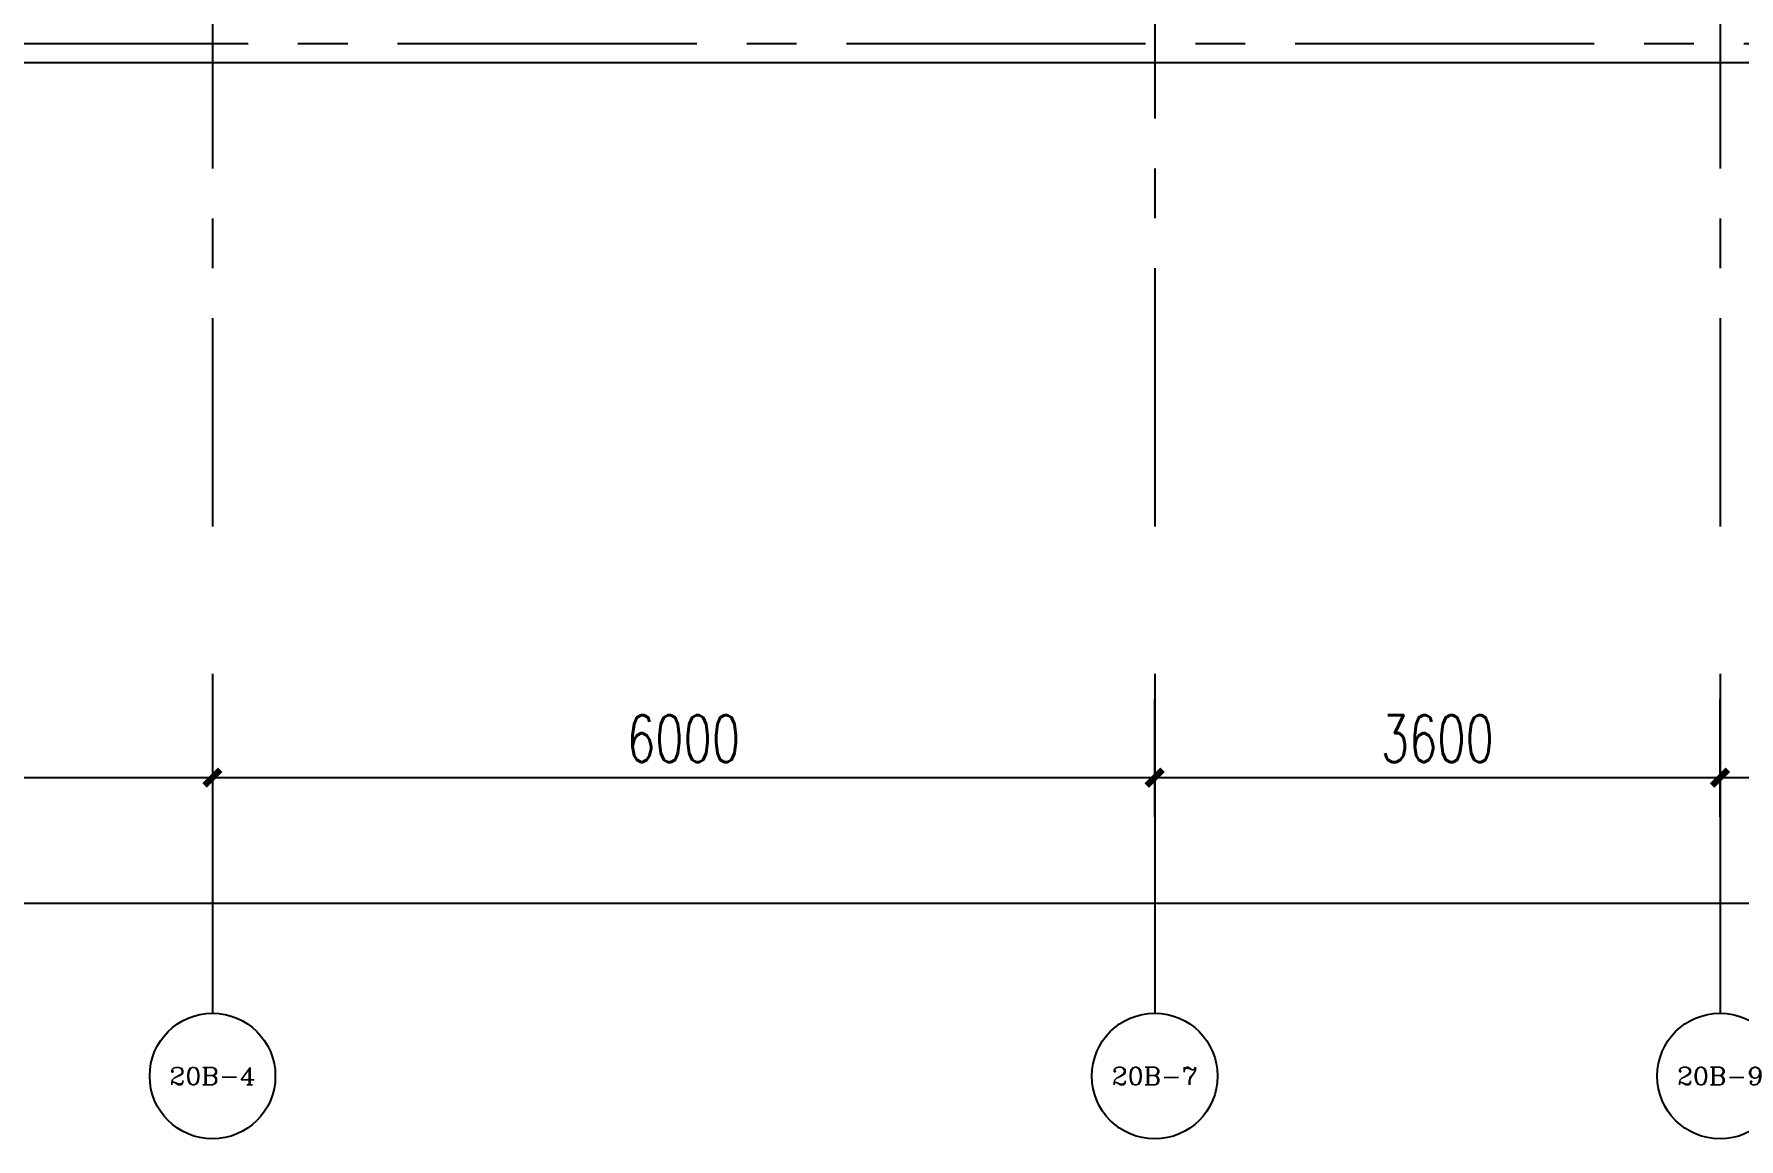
# Model space of a CAD drawing. Extents: x 296441 to 853063, y 459050 to 1117990.
# Drawn here: x 618962 to 629818, y 863945 to 870979 of the extents above; entities that cross this region are included whole.
import ezdxf
from ezdxf.enums import TextEntityAlignment as Align

# ---------------------------------------------------------------- set-up
doc = ezdxf.new("R2010")
doc.units = 0
doc.header["$LTSCALE"] = 1000
doc.linetypes.add('14-GRID$0$CENTER2', pattern=[28.575, 19.05, -3.175, 3.175, -3.175])
for name, color, linetype in [('14-GRID$0$G-GRID', 9, '14-GRID$0$CENTER2'), ('AXIS', 3, 'Continuous'), ('AXIS_TEXT', 7, 'Continuous'), ('BSMT-PLAN-BS01$0$A-WALL', 1, 'Continuous'), ('G-GRID-IDEN', 4, 'Continuous'), ('G-GRID-TEXT', 33, 'Continuous'), ('PUB_DIM', 3, 'Continuous')]:
    doc.layers.add(name, color=color, linetype=linetype)
doc.styles.add('_TCH_AXIS', font='COMPLEX', dxfattribs={"bigfont": 'GBCBIG'})
doc.styles.add('_TCH_DIM_T3', font='SIMPLEX', dxfattribs={"width": 0.705882, "bigfont": 'GBCBIG'})
doc.styles.add('GOA_04_COMPLEX_1.00', font='complex.shx')
doc.dimstyles.new('_TCH_ARCH&&100', dxfattribs={"dimtxt": 297.5, "dimasz": 100, "dimexe": 250, "dimexo": 300, "dimgap": 100, "dimtad": 1, "dimdec": 0, "dimzin": 0, "dimdsep": 46, "dimtxsty": '_TCH_DIM_T3', "dimblk": 'ARCHTICK', "dimcen": 0.09, "dimclrt": 7, "dimazin": 2, "dimtfac": 1, "dimtdec": 0, "dimtix": 1, "dimtmove": 2, "dimatfit": 3, "dimfxl": 0, "dimtolj": 1, "dimtzin": 0, "dimarcsym": 0})

# ---------------------------------------------------------------- blocks, each defined once
blk = doc.blocks.new('_ArchTick')
at = {"color": 0, "linetype": 'ByBlock', "const_width": 0.4}
blk.add_lwpolyline([(-0.5, -0.5), (0.5, 0.5)], dxfattribs=at)
blk = doc.blocks.new('*D2155')
at = {"layer": 'Defpoints', "color": 0, "transparency": 16777216}
for p in [(608698, 867045), (668098, 867045), (668098, 865445)]:
    blk.add_point(p, dxfattribs=at)
at = {"layer": 'PUB_DIM', "color": 0, "lineweight": -2, "transparency": 16777216}
for p, q in [((608698, 866745), (608698, 865195)), ((668098, 866745), (668098, 865195)), ((608698, 865445), (668098, 865445))]:
    blk.add_line(p, q, dxfattribs=at)
at = {"layer": 'PUB_DIM', "color": 0, "lineweight": -2, "transparency": 16777216, "xscale": 100, "yscale": 100, "zscale": 100, "rotation": 180}
blk.add_blockref('_ArchTick', (608698, 865445), dxfattribs=at)
at = {"layer": 'PUB_DIM', "color": 0, "lineweight": -2, "transparency": 16777216, "xscale": 100, "yscale": 100, "zscale": 100}
blk.add_blockref('_ArchTick', (668098, 865445), dxfattribs=at)
at = {"layer": 'PUB_DIM', "color": 7, "transparency": 16777216, "insert": (638398, 865693), "char_height": 297.5, "attachment_point": 5, "style": '_TCH_DIM_T3'}
blk.add_mtext('\\A1;59400', dxfattribs=at)
blk = doc.blocks.new('*D2157')
at = {"layer": 'Defpoints', "color": 0, "transparency": 16777216}
for p in [(615898, 867045), (620098, 867045), (620098, 866245)]:
    blk.add_point(p, dxfattribs=at)
at = {"layer": 'PUB_DIM', "color": 0, "lineweight": -2, "transparency": 16777216}
for p, q in [((615898, 866745), (615898, 865995)), ((620098, 866745), (620098, 865995)), ((615898, 866245), (620098, 866245))]:
    blk.add_line(p, q, dxfattribs=at)
at = {"layer": 'PUB_DIM', "color": 0, "lineweight": -2, "transparency": 16777216, "xscale": 100, "yscale": 100, "zscale": 100, "rotation": 180}
blk.add_blockref('_ArchTick', (615898, 866245), dxfattribs=at)
at = {"layer": 'PUB_DIM', "color": 0, "lineweight": -2, "transparency": 16777216, "xscale": 100, "yscale": 100, "zscale": 100}
blk.add_blockref('_ArchTick', (620098, 866245), dxfattribs=at)
at = {"layer": 'PUB_DIM', "color": 7, "transparency": 16777216, "insert": (617998, 866493), "char_height": 297.5, "attachment_point": 5, "style": '_TCH_DIM_T3'}
blk.add_mtext('\\A1;4200', dxfattribs=at)
blk = doc.blocks.new('*D2158')
at = {"layer": 'Defpoints', "color": 0, "transparency": 16777216}
for p in [(620098, 867045), (626098, 867045), (626098, 866245)]:
    blk.add_point(p, dxfattribs=at)
at = {"layer": 'PUB_DIM', "color": 0, "lineweight": -2, "transparency": 16777216}
for p, q in [((620098, 866745), (620098, 865995)), ((626098, 866745), (626098, 865995)), ((620098, 866245), (626098, 866245))]:
    blk.add_line(p, q, dxfattribs=at)
at = {"layer": 'PUB_DIM', "color": 0, "lineweight": -2, "transparency": 16777216, "xscale": 100, "yscale": 100, "zscale": 100, "rotation": 180}
blk.add_blockref('_ArchTick', (620098, 866245), dxfattribs=at)
at = {"layer": 'PUB_DIM', "color": 0, "lineweight": -2, "transparency": 16777216, "xscale": 100, "yscale": 100, "zscale": 100}
blk.add_blockref('_ArchTick', (626098, 866245), dxfattribs=at)
at = {"layer": 'PUB_DIM', "color": 7, "transparency": 16777216, "insert": (623098, 866493), "char_height": 297.5, "attachment_point": 5, "style": '_TCH_DIM_T3'}
blk.add_mtext('\\A1;6000', dxfattribs=at)
blk = doc.blocks.new('*D2159')
at = {"layer": 'Defpoints', "color": 0, "transparency": 16777216}
for p in [(626098, 867045), (629698, 867045), (629698, 866245)]:
    blk.add_point(p, dxfattribs=at)
at = {"layer": 'PUB_DIM', "color": 0, "lineweight": -2, "transparency": 16777216}
for p, q in [((626098, 866745), (626098, 865995)), ((629698, 866745), (629698, 865995)), ((626098, 866245), (629698, 866245))]:
    blk.add_line(p, q, dxfattribs=at)
at = {"layer": 'PUB_DIM', "color": 0, "lineweight": -2, "transparency": 16777216, "xscale": 100, "yscale": 100, "zscale": 100, "rotation": 180}
blk.add_blockref('_ArchTick', (626098, 866245), dxfattribs=at)
at = {"layer": 'PUB_DIM', "color": 0, "lineweight": -2, "transparency": 16777216, "xscale": 100, "yscale": 100, "zscale": 100}
blk.add_blockref('_ArchTick', (629698, 866245), dxfattribs=at)
at = {"layer": 'PUB_DIM', "color": 7, "transparency": 16777216, "insert": (627898, 866493), "char_height": 297.5, "attachment_point": 5, "style": '_TCH_DIM_T3'}
blk.add_mtext('\\A1;3600', dxfattribs=at)
blk = doc.blocks.new('*D2160')
at = {"layer": 'Defpoints', "color": 0, "transparency": 16777216}
for p in [(629698, 867045), (633298, 867045), (633298, 866245)]:
    blk.add_point(p, dxfattribs=at)
at = {"layer": 'PUB_DIM', "color": 0, "lineweight": -2, "transparency": 16777216}
for p, q in [((629698, 866745), (629698, 865995)), ((633298, 866745), (633298, 865995)), ((629698, 866245), (633298, 866245))]:
    blk.add_line(p, q, dxfattribs=at)
at = {"layer": 'PUB_DIM', "color": 0, "lineweight": -2, "transparency": 16777216, "xscale": 100, "yscale": 100, "zscale": 100, "rotation": 180}
blk.add_blockref('_ArchTick', (629698, 866245), dxfattribs=at)
at = {"layer": 'PUB_DIM', "color": 0, "lineweight": -2, "transparency": 16777216, "xscale": 100, "yscale": 100, "zscale": 100}
blk.add_blockref('_ArchTick', (633298, 866245), dxfattribs=at)
at = {"layer": 'PUB_DIM', "color": 7, "transparency": 16777216, "insert": (631498, 866493), "char_height": 297.5, "attachment_point": 5, "style": '_TCH_DIM_T3'}
blk.add_mtext('\\A1;3600', dxfattribs=at)
blk = doc.blocks.new('_AXISO')
at = {"layer": 'G-GRID-IDEN'}
blk.add_circle((0, 0), 0.5, dxfattribs=at)
at = {"layer": 'G-GRID-TEXT', "style": 'GOA_04_COMPLEX_1.00', "width": 1.041667}
blk.add_attdef('A', text='', height=0.56, dxfattribs=at).set_placement((-0.25, -0.28), (0.25, -0.28), align=Align.FIT)

msp = doc.modelspace()

# ---------------------------------------------------------------- linework, layer by layer
at = {"layer": '14-GRID$0$G-GRID', "color": 8, "ltscale": 0.1}
for p, q in [((620098.5, 900603), (620098.5, 867844.6)), ((629698.5, 900603), (629698.5, 867844.6)), ((626098.5, 880919.3), (626098.5, 867844.6)), ((598417.5, 870919.3), (676818.6, 870919.3))]:
    msp.add_line(p, q, dxfattribs=at)
at = {"layer": 'AXIS'}
for p, q in [((620098.5, 866905.6), (620098.5, 864744.6)), ((626098.5, 866905.6), (626098.5, 864744.6)), ((629698.5, 866905.6), (629698.5, 864744.6))]:
    msp.add_line(p, q, dxfattribs=at)
at = {"layer": 'BSMT-PLAN-BS01$0$A-WALL', "color": 1}
msp.add_line((608578.5, 870799.3), (668218.5, 870799.3), dxfattribs=at)

# ---------------------------------------------------------------- block references
at = {"layer": 'AXIS'}
ref = msp.add_blockref('_AXISO', (620098.5, 864344.6), dxfattribs=dict(at, xscale=800, yscale=800, zscale=800))
ref.add_attrib('A', '20B-4', dxfattribs={"layer": 'AXIS_TEXT', "height": 110.84, "style": '_TCH_AXIS'}).set_placement((619824, 864289.2), (620372.9, 864289.2), align=Align.FIT)
ref = msp.add_blockref('_AXISO', (626098.5, 864344.6), dxfattribs=dict(at, xscale=800, yscale=800, zscale=800))
ref.add_attrib('A', '20B-7', dxfattribs={"layer": 'AXIS_TEXT', "height": 112.93, "style": '_TCH_AXIS'}).set_placement((625824.2, 864288.1), (626372.7, 864288.1), align=Align.FIT)
ref = msp.add_blockref('_AXISO', (629698.5, 864344.6), dxfattribs=dict(at, xscale=800, yscale=800, zscale=800))
ref.add_attrib('A', '20B-9', dxfattribs={"layer": 'AXIS_TEXT', "height": 112.93, "style": '_TCH_AXIS'}).set_placement((629424.2, 864288.1), (629972.7, 864288.1), align=Align.FIT)

# ---------------------------------------------------------------- dimensions: what is measured, and where the dimension line sits
at = {"layer": 'PUB_DIM'}
for p1, p2, distance, picture, middle in [((608698.5, 867044.6), (668098.5, 867044.6), -1600, '*D2155', (638398.5, 865693.3)), ((615898.5, 867044.6), (620098.5, 867044.6), -800, '*D2157', (617998.5, 866493.3)), ((620098.5, 867044.6), (626098.5, 867044.6), -800, '*D2158', (623098.5, 866493.3)), ((626098.5, 867044.6), (629698.5, 867044.6), -800, '*D2159', (627898.5, 866493.3)), ((629698.5, 867044.6), (633298.5, 867044.6), -800, '*D2160', (631498.5, 866493.3))]:
    dim = msp.add_aligned_dim(p1=p1, p2=p2, distance=distance, dimstyle='_TCH_ARCH&&100', dxfattribs=at)
    dim.commit()
    dim.dimension.update_dxf_attribs({"geometry": picture, "text_midpoint": middle})

doc.saveas('drawing.dxf')
